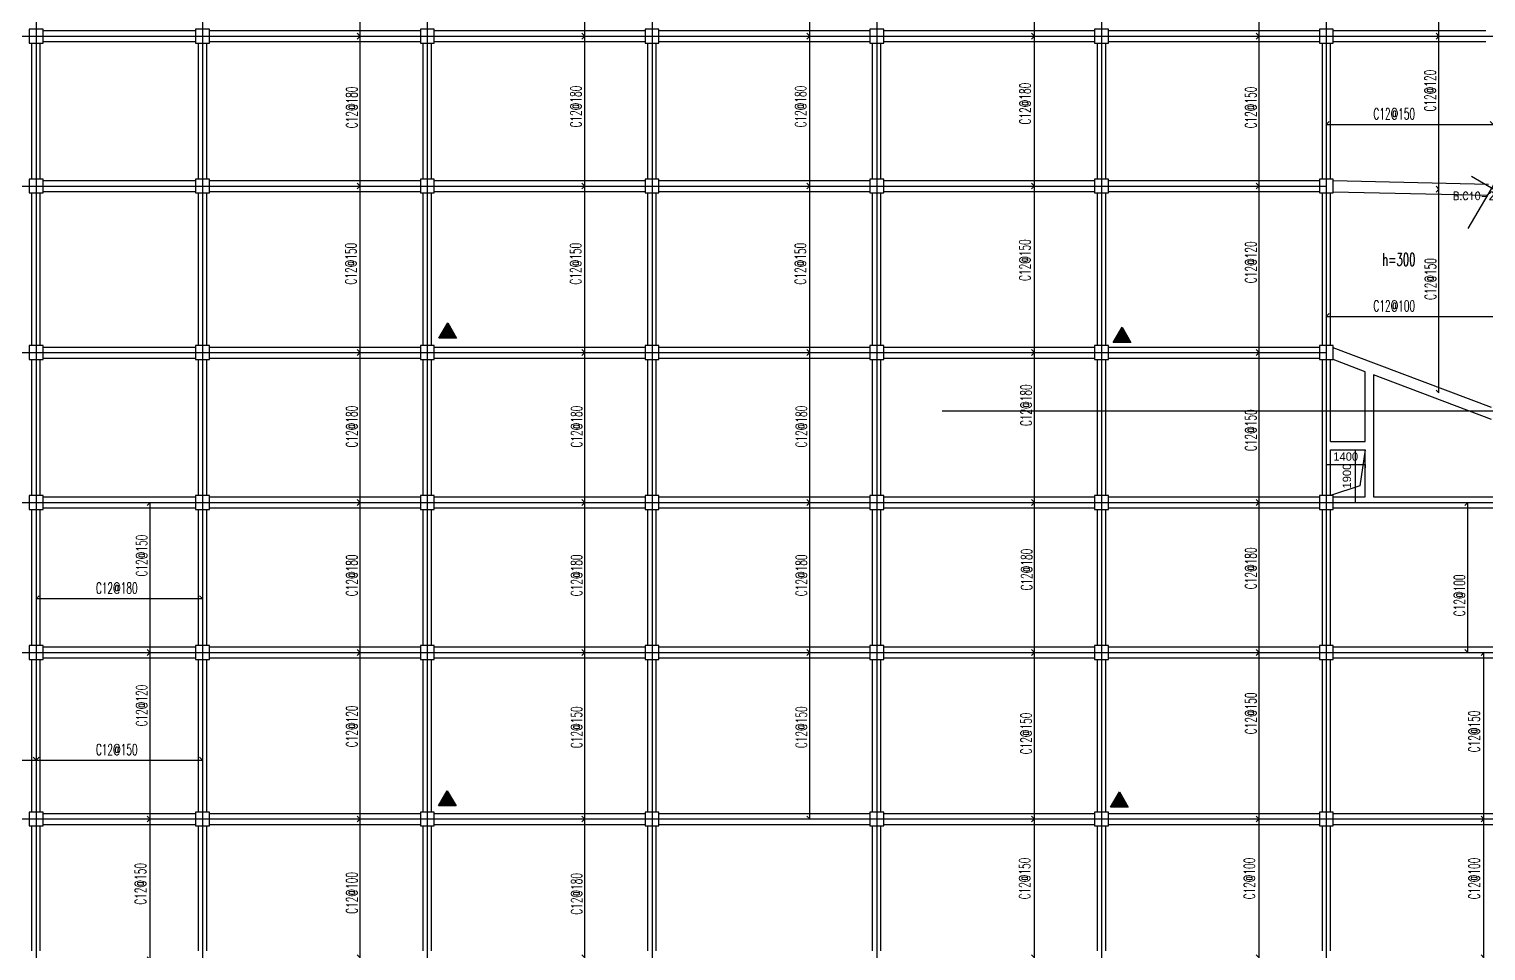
# Model space of a CAD drawing. Header units: millimetres. Extents: x 129427 to 386235, y 419441 to 703525.
# Drawn here: x 234596 to 287096, y 539245 to 572445 of the extents above; entities that cross this region are included whole.
import ezdxf
from ezdxf.enums import TextEntityAlignment as Align

# ---------------------------------------------------------------- set-up
doc = ezdxf.new("R2010")
doc.units = ezdxf.units.MM
doc.header["$LTSCALE"] = 100
for name, color, linetype in [('B-DIM', 1, 'Continuous'), ('B-dote', 253, 'Continuous'), ('B-开洞', 7, 'Continuous'), ('B-板厚', 2, 'Continuous'), ('B-正筋文字', 7, 'Continuous'), ('B-正筋钢筋', 6, 'Continuous'), ('B-沉降观测点', 5, 'Continuous'), ('COLU', 7, 'Continuous'), ('h斜线-柱', 7, 'Continuous'), ('梁', 4, 'Continuous'), ('梁虚线', 4, 'Continuous')]:
    doc.layers.add(name, color=color, linetype=linetype)
doc.layers.add('floor7', color=1, linetype='Continuous', lineweight=0)
doc.styles.get("Standard").update_dxf_attribs({"font": 'standard'})
doc.styles.add('汉字', font='汉字')
doc.dimstyles.get("Standard").update_dxf_attribs({"dimtxt": 300, "dimasz": 100, "dimexe": 100, "dimexo": 250, "dimgap": 100, "dimtad": 0, "dimtoh": 1, "dimdec": 0, "dimdsep": 46, "dimcen": 0.09, "dimclrt": 7, "dimadec": 0, "dimazin": 0, "dimtfac": 1, "dimtdec": 4, "dimtofl": 0, "dimtmove": 0, "dimatfit": 3, "dimfxl": 4, "dimfxlon": 1, "dimtolj": 1, "dimtzin": 0, "dimarcsym": 0})

# ---------------------------------------------------------------- blocks, each defined once
blk = doc.blocks.new('*D784')
at = {"layer": 'B-DIM', "color": 0, "linetype": 'ByBlock', "lineweight": -2}
for p, q in [((282247, 557295), (282490, 557295)), ((282390, 557295), (282390, 555395)), ((282247, 555395), (282490, 555395))]:
    blk.add_line(p, q, dxfattribs=at)
for points in [[(282390, 557295), (282407, 557195), (282374, 557195)], [(282390, 555395), (282374, 555495), (282407, 555495)]]:
    blk.add_solid(points, dxfattribs=at)
at = {"layer": 'B-DIM', "color": 7, "linetype": 'Continuous', "lineweight": -2, "insert": (282090, 556345), "char_height": 300, "width": 685, "attachment_point": 5, "rotation": 90, "style": '汉字'}
blk.add_mtext('1900', dxfattribs=at)
blk = doc.blocks.new('*D405')
at = {"layer": 'B-DIM', "color": 0, "linetype": 'ByBlock', "lineweight": -2}
for p, q in [((281346, 556761), (281346, 556647)), ((282746, 556747), (281346, 556747)), ((282746, 556761), (282746, 556647))]:
    blk.add_line(p, q, dxfattribs=at)
for points in [[(281346, 556747), (281446, 556764), (281446, 556731)], [(282746, 556747), (282646, 556731), (282646, 556764)]]:
    blk.add_solid(points, dxfattribs=at)
at = {"layer": 'B-DIM', "color": 7, "linetype": 'Continuous', "lineweight": -2, "insert": (282046, 557047), "char_height": 300, "width": 695, "attachment_point": 5, "style": '汉字'}
blk.add_mtext('1400', dxfattribs=at)
blk = doc.blocks.new('A$C7FDE0673')
at = {"layer": 'B-沉降观测点'}
blk.add_hatch(color=256, dxfattribs=at).paths.add_polyline_path([(318, 551), (0, 0), (636, 0)], flags=0)
blk.add_lwpolyline([(0, 0), (318, 551), (636, 0)], close=True, dxfattribs=at)

msp = doc.modelspace()

# ---------------------------------------------------------------- hatches: boundary and pattern name
at = {"layer": 'h斜线-柱'}
h = msp.add_hatch(dxfattribs=at)
h.set_pattern_fill('ANSI31', color=256, scale=40, style=0)
h.set_pattern_definition([])
h.paths.add_polyline_path([(234596.5, 571944.7), (235096.5, 571944.7), (235096.5, 572444.7), (234596.5, 572444.7)], flags=0)
h = msp.add_hatch(dxfattribs=at)
h.set_pattern_fill('ANSI31', color=256, scale=40, style=0)
h.set_pattern_definition([])
h.paths.add_polyline_path([(240596.5, 571944.7), (241096.5, 571944.7), (241096.5, 572444.7), (240596.5, 572444.7)], flags=0)
h = msp.add_hatch(dxfattribs=at)
h.set_pattern_fill('ANSI31', color=256, scale=40, style=0)
h.set_pattern_definition([])
h.paths.add_polyline_path([(248696.5, 571944.7), (249196.5, 571944.7), (249196.5, 572444.7), (248696.5, 572444.7)], flags=0)
h = msp.add_hatch(dxfattribs=at)
h.set_pattern_fill('ANSI31', color=256, scale=40, style=0)
h.set_pattern_definition([])
h.paths.add_polyline_path([(256796.5, 571944.7), (257296.5, 571944.7), (257296.5, 572444.7), (256796.5, 572444.7)], flags=0)
h = msp.add_hatch(dxfattribs=at)
h.set_pattern_fill('ANSI31', color=256, scale=40, style=0)
h.set_pattern_definition([])
h.paths.add_polyline_path([(264896.5, 571944.7), (265396.5, 571944.7), (265396.5, 572444.7), (264896.5, 572444.7)], flags=0)
h = msp.add_hatch(dxfattribs=at)
h.set_pattern_fill('ANSI31', color=256, scale=40, style=0)
h.set_pattern_definition([])
h.paths.add_polyline_path([(272996.5, 571944.7), (273496.5, 571944.7), (273496.5, 572444.7), (272996.5, 572444.7)], flags=0)
h = msp.add_hatch(dxfattribs=at)
h.set_pattern_fill('ANSI31', color=256, scale=40, style=0)
h.set_pattern_definition([])
h.paths.add_polyline_path([(281096.5, 571944.7), (281596.5, 571944.7), (281596.5, 572444.7), (281096.5, 572444.7)], flags=0)
h = msp.add_hatch(dxfattribs=at)
h.set_pattern_fill('ANSI31', color=256, scale=40, style=0)
h.set_pattern_definition([])
h.paths.add_polyline_path([(234596.5, 566544.7), (235096.5, 566544.7), (235096.5, 567044.7), (234596.5, 567044.7)], flags=0)
h = msp.add_hatch(dxfattribs=at)
h.set_pattern_fill('ANSI31', color=256, scale=40, style=0)
h.set_pattern_definition([])
h.paths.add_polyline_path([(240596.5, 566544.7), (241096.5, 566544.7), (241096.5, 567044.7), (240596.5, 567044.7)], flags=0)
h = msp.add_hatch(dxfattribs=at)
h.set_pattern_fill('ANSI31', color=256, scale=40, style=0)
h.set_pattern_definition([])
h.paths.add_polyline_path([(248696.5, 566544.7), (249196.5, 566544.7), (249196.5, 567044.7), (248696.5, 567044.7)], flags=0)
h = msp.add_hatch(dxfattribs=at)
h.set_pattern_fill('ANSI31', color=256, scale=40, style=0)
h.set_pattern_definition([])
h.paths.add_polyline_path([(256796.5, 566544.7), (257296.5, 566544.7), (257296.5, 567044.7), (256796.5, 567044.7)], flags=0)
h = msp.add_hatch(dxfattribs=at)
h.set_pattern_fill('ANSI31', color=256, scale=40, style=0)
h.set_pattern_definition([])
h.paths.add_polyline_path([(264896.5, 566544.7), (265396.5, 566544.7), (265396.5, 567044.7), (264896.5, 567044.7)], flags=0)
h = msp.add_hatch(dxfattribs=at)
h.set_pattern_fill('ANSI31', color=256, scale=40, style=0)
h.set_pattern_definition([])
h.paths.add_polyline_path([(272996.5, 566544.7), (273496.5, 566544.7), (273496.5, 567044.7), (272996.5, 567044.7)], flags=0)
h = msp.add_hatch(dxfattribs=at)
h.set_pattern_fill('ANSI31', color=256, scale=40, style=0)
h.set_pattern_definition([])
h.paths.add_polyline_path([(281096.5, 566544.7), (281596.5, 566544.7), (281596.5, 567044.7), (281096.5, 567044.7)], flags=0)
h = msp.add_hatch(dxfattribs=at)
h.set_pattern_fill('ANSI31', color=256, scale=40, style=0)
h.set_pattern_definition([])
h.paths.add_polyline_path([(234596.5, 560544.7), (235096.5, 560544.7), (235096.5, 561044.7), (234596.5, 561044.7)], flags=0)
h = msp.add_hatch(dxfattribs=at)
h.set_pattern_fill('ANSI31', color=256, scale=40, style=0)
h.set_pattern_definition([])
h.paths.add_polyline_path([(240596.5, 560544.7), (241096.5, 560544.7), (241096.5, 561044.7), (240596.5, 561044.7)], flags=0)
h = msp.add_hatch(dxfattribs=at)
h.set_pattern_fill('ANSI31', color=256, scale=40, style=0)
h.set_pattern_definition([])
h.paths.add_polyline_path([(248696.5, 560544.7), (249196.5, 560544.7), (249196.5, 561044.7), (248696.5, 561044.7)], flags=0)
h = msp.add_hatch(dxfattribs=at)
h.set_pattern_fill('ANSI31', color=256, scale=40, style=0)
h.set_pattern_definition([])
h.paths.add_polyline_path([(256796.5, 560544.7), (257296.5, 560544.7), (257296.5, 561044.7), (256796.5, 561044.7)], flags=0)
h = msp.add_hatch(dxfattribs=at)
h.set_pattern_fill('ANSI31', color=256, scale=40, style=0)
h.set_pattern_definition([])
h.paths.add_polyline_path([(264896.5, 560544.7), (265396.5, 560544.7), (265396.5, 561044.7), (264896.5, 561044.7)], flags=0)
h = msp.add_hatch(dxfattribs=at)
h.set_pattern_fill('ANSI31', color=256, scale=40, style=0)
h.set_pattern_definition([])
h.paths.add_polyline_path([(272996.5, 560544.7), (273496.5, 560544.7), (273496.5, 561044.7), (272996.5, 561044.7)], flags=0)
h = msp.add_hatch(dxfattribs=at)
h.set_pattern_fill('ANSI31', color=256, scale=40, style=0)
h.set_pattern_definition([])
h.paths.add_polyline_path([(281096.5, 560544.7), (281596.5, 560544.7), (281596.5, 561044.7), (281096.5, 561044.7)], flags=0)
h = msp.add_hatch(dxfattribs=at)
h.set_pattern_fill('ANSI31', color=256, scale=40, style=0)
h.set_pattern_definition([])
h.paths.add_polyline_path([(234596.5, 555144.7), (235096.5, 555144.7), (235096.5, 555644.7), (234596.5, 555644.7)], flags=0)
h = msp.add_hatch(dxfattribs=at)
h.set_pattern_fill('ANSI31', color=256, scale=40, style=0)
h.set_pattern_definition([])
h.paths.add_polyline_path([(240596.5, 555144.7), (241096.5, 555144.7), (241096.5, 555644.7), (240596.5, 555644.7)], flags=0)
h = msp.add_hatch(dxfattribs=at)
h.set_pattern_fill('ANSI31', color=256, scale=40, style=0)
h.set_pattern_definition([])
h.paths.add_polyline_path([(248696.5, 555144.7), (249196.5, 555144.7), (249196.5, 555644.7), (248696.5, 555644.7)], flags=0)
h = msp.add_hatch(dxfattribs=at)
h.set_pattern_fill('ANSI31', color=256, scale=40, style=0)
h.set_pattern_definition([])
h.paths.add_polyline_path([(256796.5, 555144.7), (257296.5, 555144.7), (257296.5, 555644.7), (256796.5, 555644.7)], flags=0)
h = msp.add_hatch(dxfattribs=at)
h.set_pattern_fill('ANSI31', color=256, scale=40, style=0)
h.set_pattern_definition([])
h.paths.add_polyline_path([(264896.5, 555144.7), (265396.5, 555144.7), (265396.5, 555644.7), (264896.5, 555644.7)], flags=0)
h = msp.add_hatch(dxfattribs=at)
h.set_pattern_fill('ANSI31', color=256, scale=40, style=0)
h.set_pattern_definition([])
h.paths.add_polyline_path([(272996.5, 555144.7), (273496.5, 555144.7), (273496.5, 555644.7), (272996.5, 555644.7)], flags=0)
h = msp.add_hatch(dxfattribs=at)
h.set_pattern_fill('ANSI31', color=256, scale=40, style=0)
h.set_pattern_definition([])
h.paths.add_polyline_path([(281096.5, 555144.7), (281596.5, 555144.7), (281596.5, 555644.7), (281096.5, 555644.7)], flags=0)
h = msp.add_hatch(dxfattribs=at)
h.set_pattern_fill('ANSI31', color=256, scale=40, style=0)
h.set_pattern_definition([])
h.paths.add_polyline_path([(234596.5, 549744.7), (235096.5, 549744.7), (235096.5, 550244.7), (234596.5, 550244.7)], flags=0)
h = msp.add_hatch(dxfattribs=at)
h.set_pattern_fill('ANSI31', color=256, scale=40, style=0)
h.set_pattern_definition([])
h.paths.add_polyline_path([(240596.5, 549744.7), (241096.5, 549744.7), (241096.5, 550244.7), (240596.5, 550244.7)], flags=0)
h = msp.add_hatch(dxfattribs=at)
h.set_pattern_fill('ANSI31', color=256, scale=40, style=0)
h.set_pattern_definition([])
h.paths.add_polyline_path([(248696.5, 549744.7), (249196.5, 549744.7), (249196.5, 550244.7), (248696.5, 550244.7)], flags=0)
h = msp.add_hatch(dxfattribs=at)
h.set_pattern_fill('ANSI31', color=256, scale=40, style=0)
h.set_pattern_definition([])
h.paths.add_polyline_path([(256796.5, 549744.7), (257296.5, 549744.7), (257296.5, 550244.7), (256796.5, 550244.7)], flags=0)
h = msp.add_hatch(dxfattribs=at)
h.set_pattern_fill('ANSI31', color=256, scale=40, style=0)
h.set_pattern_definition([])
h.paths.add_polyline_path([(264896.5, 549744.7), (265396.5, 549744.7), (265396.5, 550244.7), (264896.5, 550244.7)], flags=0)
h = msp.add_hatch(dxfattribs=at)
h.set_pattern_fill('ANSI31', color=256, scale=40, style=0)
h.set_pattern_definition([])
h.paths.add_polyline_path([(272996.5, 549744.7), (273496.5, 549744.7), (273496.5, 550244.7), (272996.5, 550244.7)], flags=0)
h = msp.add_hatch(dxfattribs=at)
h.set_pattern_fill('ANSI31', color=256, scale=40, style=0)
h.set_pattern_definition([])
h.paths.add_polyline_path([(281096.5, 549744.7), (281596.5, 549744.7), (281596.5, 550244.7), (281096.5, 550244.7)], flags=0)
h = msp.add_hatch(dxfattribs=at)
h.set_pattern_fill('ANSI31', color=256, scale=40, style=0)
h.set_pattern_definition([])
h.paths.add_polyline_path([(234596.5, 543744.7), (235096.5, 543744.7), (235096.5, 544244.7), (234596.5, 544244.7)], flags=0)
h = msp.add_hatch(dxfattribs=at)
h.set_pattern_fill('ANSI31', color=256, scale=40, style=0)
h.set_pattern_definition([])
h.paths.add_polyline_path([(240596.5, 543744.7), (241096.5, 543744.7), (241096.5, 544244.7), (240596.5, 544244.7)], flags=0)
h = msp.add_hatch(dxfattribs=at)
h.set_pattern_fill('ANSI31', color=256, scale=40, style=0)
h.set_pattern_definition([])
h.paths.add_polyline_path([(248696.5, 543744.7), (249196.5, 543744.7), (249196.5, 544244.7), (248696.5, 544244.7)], flags=0)
h = msp.add_hatch(dxfattribs=at)
h.set_pattern_fill('ANSI31', color=256, scale=40, style=0)
h.set_pattern_definition([])
h.paths.add_polyline_path([(256796.5, 543744.7), (257296.5, 543744.7), (257296.5, 544244.7), (256796.5, 544244.7)], flags=0)
h = msp.add_hatch(dxfattribs=at)
h.set_pattern_fill('ANSI31', color=256, scale=40, style=0)
h.set_pattern_definition([])
h.paths.add_polyline_path([(264896.5, 543744.7), (265396.5, 543744.7), (265396.5, 544244.7), (264896.5, 544244.7)], flags=0)
h = msp.add_hatch(dxfattribs=at)
h.set_pattern_fill('ANSI31', color=256, scale=40, style=0)
h.set_pattern_definition([])
h.paths.add_polyline_path([(272996.5, 543744.7), (273496.5, 543744.7), (273496.5, 544244.7), (272996.5, 544244.7)], flags=0)
h = msp.add_hatch(dxfattribs=at)
h.set_pattern_fill('ANSI31', color=256, scale=40, style=0)
h.set_pattern_definition([])
h.paths.add_polyline_path([(281096.5, 543744.7), (281596.5, 543744.7), (281596.5, 544244.7), (281096.5, 544244.7)], flags=0)

# ---------------------------------------------------------------- linework, layer by layer
at = {"layer": 'B-dote'}
for p, q in [((234846.5, 677819.9), (234846.6, 534412)), ((240846.5, 677819.9), (240846.5, 532994.7)), ((248946.5, 656086), (248946.5, 532994.7)), ((257046.5, 656086), (257046.5, 527494.7)), ((265146.5, 656086), (265146.5, 522996)), ((273246.5, 656086), (273246.5, 532994.7)), ((281346.5, 656086), (281346.5, 538994.7)), ((296748.5, 582787.3), (286448.6, 565269.8)), ((210546.5, 572194.7), (287346.5, 572194.7)), ((286576.1, 567154), (331479.5, 540751.8)), ((212396.5, 566794.7), (281346.5, 566794.7)), ((218646.5, 560794.7), (281346.5, 560794.7)), ((267497.7, 558694.7), (287346.5, 558694.7)), ((220746.5, 555394.7), (298446.5, 555394.7)), ((226746.5, 549994.7), (298446.5, 549994.7)), ((226746.5, 543994.7), (289446.5, 543994.7))]:
    msp.add_line(p, q, dxfattribs=at)
at = {"layer": 'B-开洞'}
msp.add_lwpolyline([(282746.5, 557294.7), (282554.7, 556000), (281496.5, 555644.7)], dxfattribs=at)
at = {"layer": 'B-正筋钢筋'}
for points in [[(246421.2, 572300.8), (246527.2, 572194.7), (246527.2, 577594.7), (246421.2, 577488.7)], [(254521.2, 572300.8), (254627.2, 572194.7), (254627.2, 577594.7), (254521.2, 577488.7)], [(262621.2, 572300.8), (262727.2, 572194.7), (262727.2, 577594.7), (262621.2, 577488.7)], [(270721.2, 572300.8), (270827.2, 572194.7), (270827.2, 577594.7), (270721.2, 577488.7)], [(278821.2, 572300.8), (278927.2, 572194.7), (278927.2, 577594.7), (278821.2, 577488.7)], [(285299.6, 572300.8), (285405.7, 572194.7), (285405.6, 577594.7), (285299.6, 577488.7)], [(246421.2, 566900.8), (246527.2, 566794.7), (246527.2, 572194.7), (246421.2, 572088.7)], [(254521.2, 566900.8), (254627.2, 566794.7), (254627.2, 572194.7), (254521.2, 572088.7)], [(262621.2, 566900.8), (262727.2, 566794.7), (262727.2, 572194.7), (262621.2, 572088.7)], [(270721.2, 566900.8), (270827.2, 566794.7), (270827.2, 572194.7), (270721.2, 572088.7)], [(278821.2, 566900.8), (278927.2, 566794.7), (278927.2, 572194.7), (278821.2, 572088.7)], [(285299.6, 566787.2), (285405.7, 566681.2), (285405.6, 572194.7), (285299.6, 572088.7)], [(281452.6, 569121), (281346.5, 569014.9), (287357.5, 569014.9), (287251.5, 569121)], [(246421.2, 560900.8), (246527.2, 560794.7), (246527.2, 566794.7), (246421.2, 566688.7)], [(254521.2, 560900.8), (254627.2, 560794.7), (254627.2, 566794.7), (254521.2, 566688.7)], [(262621.2, 560900.8), (262727.2, 560794.7), (262727.2, 566794.7), (262621.2, 566688.7)], [(270721.2, 560900.8), (270827.2, 560794.7), (270827.2, 566794.7), (270721.2, 566688.7)], [(278821.2, 560900.8), (278927.2, 560794.7), (278927.2, 566794.7), (278821.2, 566688.7)], [(285299.6, 559446.6), (285405.7, 559340.6), (285405.7, 566681.2), (285299.6, 566575.1)], [(281452.6, 562202.1), (281346.5, 562096.1), (287692.2, 562096.1), (287586.1, 562202.2)], [(246421.2, 555500.8), (246527.2, 555394.7), (246527.2, 560794.7), (246421.2, 560688.7)], [(254521.2, 555500.8), (254627.2, 555394.7), (254627.2, 560794.7), (254521.2, 560688.7)], [(262621.2, 555500.8), (262727.2, 555394.7), (262727.2, 560794.7), (262621.2, 560688.7)], [(270721.2, 555500.8), (270827.3, 555394.7), (270827.2, 560794.7), (270721.2, 560688.7)], [(278821.2, 555500.8), (278927.3, 555394.7), (278927.2, 560794.7), (278821.2, 560688.7)], [(238846.9, 550100.8), (238953, 549994.7), (238953, 555394.7), (238846.9, 555288.7)], [(246421.2, 550100.8), (246527.2, 549994.7), (246527.2, 555394.7), (246421.2, 555288.7)], [(254521.2, 550100.8), (254627.2, 549994.7), (254627.2, 555394.7), (254521.2, 555288.7)], [(262621.2, 550100.8), (262727.2, 549994.7), (262727.2, 555394.7), (262621.2, 555288.7)], [(270721.2, 550100.8), (270827.3, 549994.7), (270827.2, 555394.7), (270721.2, 555288.7)], [(278821.2, 550100.8), (278927.3, 549994.7), (278927.2, 555394.7), (278821.2, 555288.7)], [(286343.2, 550100.8), (286449.2, 549994.7), (286449.2, 555394.7), (286343.2, 555288.7)], [(234952.6, 552037.7), (234846.5, 551931.7), (240846.5, 551931.7), (240740.4, 552037.8)], [(238846.9, 544100.8), (238953, 543994.7), (238953, 549994.7), (238846.9, 549888.7)], [(246421.2, 544100.8), (246527.2, 543994.7), (246527.2, 549994.7), (246421.2, 549888.7)], [(254521.2, 544100.8), (254627.2, 543994.7), (254627.2, 549994.7), (254521.2, 549888.7)], [(262621.2, 544100.8), (262727.2, 543994.7), (262727.2, 549994.7), (262621.2, 549888.7)], [(270721.2, 544100.8), (270827.2, 543994.7), (270827.2, 549994.7), (270721.2, 549888.7)], [(278821.2, 544100.8), (278927.2, 543994.7), (278927.2, 549994.7), (278821.2, 549888.7)], [(286921.2, 544100.8), (287027.2, 543994.7), (287027.2, 549994.7), (286921.2, 549888.7)], [(226852.6, 546218.5), (226746.5, 546112.5), (234846.5, 546112.5), (234740.4, 546218.6)], [(234952.6, 546218.5), (234846.5, 546112.5), (240846.5, 546112.5), (240740.4, 546218.6)], [(238846.9, 539031.7), (238953, 538925.6), (238953, 543994.7), (238846.9, 543888.7)], [(246421.2, 539100.8), (246527.2, 538994.7), (246527.2, 543994.7), (246421.2, 543888.7)], [(254521.2, 539100.8), (254627.2, 538994.7), (254627.2, 543994.7), (254521.2, 543888.7)], [(270721.2, 539100.8), (270827.2, 538994.7), (270827.2, 543994.7), (270721.2, 543888.7)], [(278821.2, 539100.8), (278927.2, 538994.7), (278927.2, 543994.7), (278821.2, 543888.7)], [(286921.2, 539100.8), (287027.2, 538994.7), (287027.2, 543994.7), (286921.2, 543888.7)]]:
    msp.add_lwpolyline(points, dxfattribs=at)
at = {"layer": 'COLU'}
for points in [[(234596.5, 571944.7), (235096.5, 571944.7), (235096.5, 572444.7), (234596.5, 572444.7)], [(240596.5, 571944.7), (241096.5, 571944.7), (241096.5, 572444.7), (240596.5, 572444.7)], [(248696.5, 571944.7), (249196.5, 571944.7), (249196.5, 572444.7), (248696.5, 572444.7)], [(256796.5, 571944.7), (257296.5, 571944.7), (257296.5, 572444.7), (256796.5, 572444.7)], [(264896.5, 571944.7), (265396.5, 571944.7), (265396.5, 572444.7), (264896.5, 572444.7)], [(272996.5, 571944.7), (273496.5, 571944.7), (273496.5, 572444.7), (272996.5, 572444.7)], [(281096.5, 571944.7), (281596.5, 571944.7), (281596.5, 572444.7), (281096.5, 572444.7)], [(234596.5, 566544.7), (235096.5, 566544.7), (235096.5, 567044.7), (234596.5, 567044.7)], [(240596.5, 566544.7), (241096.5, 566544.7), (241096.5, 567044.7), (240596.5, 567044.7)], [(248696.5, 566544.7), (249196.5, 566544.7), (249196.5, 567044.7), (248696.5, 567044.7)], [(256796.5, 566544.7), (257296.5, 566544.7), (257296.5, 567044.7), (256796.5, 567044.7)], [(264896.5, 566544.7), (265396.5, 566544.7), (265396.5, 567044.7), (264896.5, 567044.7)], [(272996.5, 566544.7), (273496.5, 566544.7), (273496.5, 567044.7), (272996.5, 567044.7)], [(281096.5, 566544.7), (281596.5, 566544.7), (281596.5, 567044.7), (281096.5, 567044.7)], [(234596.5, 560544.7), (235096.5, 560544.7), (235096.5, 561044.7), (234596.5, 561044.7)], [(240596.5, 560544.7), (241096.5, 560544.7), (241096.5, 561044.7), (240596.5, 561044.7)], [(248696.5, 560544.7), (249196.5, 560544.7), (249196.5, 561044.7), (248696.5, 561044.7)], [(256796.5, 560544.7), (257296.5, 560544.7), (257296.5, 561044.7), (256796.5, 561044.7)], [(264896.5, 560544.7), (265396.5, 560544.7), (265396.5, 561044.7), (264896.5, 561044.7)], [(272996.5, 560544.7), (273496.5, 560544.7), (273496.5, 561044.7), (272996.5, 561044.7)], [(281096.5, 560544.7), (281596.5, 560544.7), (281596.5, 561044.7), (281096.5, 561044.7)], [(234596.5, 555144.7), (235096.5, 555144.7), (235096.5, 555644.7), (234596.5, 555644.7)], [(240596.5, 555144.7), (241096.5, 555144.7), (241096.5, 555644.7), (240596.5, 555644.7)], [(248696.5, 555144.7), (249196.5, 555144.7), (249196.5, 555644.7), (248696.5, 555644.7)], [(256796.5, 555144.7), (257296.5, 555144.7), (257296.5, 555644.7), (256796.5, 555644.7)], [(264896.5, 555144.7), (265396.5, 555144.7), (265396.5, 555644.7), (264896.5, 555644.7)], [(272996.5, 555144.7), (273496.5, 555144.7), (273496.5, 555644.7), (272996.5, 555644.7)], [(281096.5, 555144.7), (281596.5, 555144.7), (281596.5, 555644.7), (281096.5, 555644.7)], [(234596.5, 549744.7), (235096.5, 549744.7), (235096.5, 550244.7), (234596.5, 550244.7)], [(240596.5, 549744.7), (241096.5, 549744.7), (241096.5, 550244.7), (240596.5, 550244.7)], [(248696.5, 549744.7), (249196.5, 549744.7), (249196.5, 550244.7), (248696.5, 550244.7)], [(256796.5, 549744.7), (257296.5, 549744.7), (257296.5, 550244.7), (256796.5, 550244.7)], [(264896.5, 549744.7), (265396.5, 549744.7), (265396.5, 550244.7), (264896.5, 550244.7)], [(272996.5, 549744.7), (273496.5, 549744.7), (273496.5, 550244.7), (272996.5, 550244.7)], [(281096.5, 549744.7), (281596.5, 549744.7), (281596.5, 550244.7), (281096.5, 550244.7)], [(234596.5, 543744.7), (235096.5, 543744.7), (235096.5, 544244.7), (234596.5, 544244.7)], [(240596.5, 543744.7), (241096.5, 543744.7), (241096.5, 544244.7), (240596.5, 544244.7)], [(248696.5, 543744.7), (249196.5, 543744.7), (249196.5, 544244.7), (248696.5, 544244.7)], [(256796.5, 543744.7), (257296.5, 543744.7), (257296.5, 544244.7), (256796.5, 544244.7)], [(264896.5, 543744.7), (265396.5, 543744.7), (265396.5, 544244.7), (264896.5, 544244.7)], [(272996.5, 543744.7), (273496.5, 543744.7), (273496.5, 544244.7), (272996.5, 544244.7)], [(281096.5, 543744.7), (281596.5, 543744.7), (281596.5, 544244.7), (281096.5, 544244.7)]]:
    msp.add_lwpolyline(points, close=True, dxfattribs=at)
at = {"layer": '梁'}
for p, q in [((281496.5, 557294.7), (282746.5, 557294.7)), ((281496.5, 555644.7), (281496.5, 557294.7)), ((282746.5, 555594.7), (282746.5, 557294.7)), ((281596.5, 555594.7), (282746.5, 555594.7))]:
    msp.add_line(p, q, dxfattribs=at)
at = {"layer": '梁虚线'}
for p, q in [((235096.5, 572394.7), (240596.5, 572394.7)), ((241096.5, 572394.7), (248696.5, 572394.7)), ((249196.5, 572394.7), (256796.5, 572394.7)), ((257296.5, 572394.7), (264896.5, 572394.7)), ((265396.5, 572394.7), (272996.5, 572394.7)), ((273496.5, 572394.7), (281096.5, 572394.7)), ((281596.5, 572394.7), (287096.5, 572394.7)), ((234696.5, 567044.7), (234696.5, 571944.7)), ((234996.5, 567044.7), (234996.5, 571944.7)), ((235096.5, 571994.7), (240596.5, 571994.7)), ((240696.5, 567044.7), (240696.5, 571944.7)), ((240996.5, 567044.7), (240996.5, 571944.7)), ((241096.5, 571994.7), (248696.5, 571994.7)), ((248796.5, 567044.7), (248796.5, 571944.7)), ((249096.5, 567044.7), (249096.5, 571944.7)), ((249196.5, 571994.7), (256796.5, 571994.7)), ((256896.5, 567044.7), (256896.5, 571944.7)), ((257196.5, 567044.7), (257196.5, 571944.7)), ((257296.5, 571994.7), (264896.5, 571994.7)), ((264996.5, 567044.7), (264996.5, 571944.7)), ((265296.5, 567044.7), (265296.5, 571944.7)), ((265396.5, 571994.7), (272996.5, 571994.7)), ((273096.5, 567044.7), (273096.5, 571944.7)), ((273396.5, 567044.7), (273396.5, 571944.7)), ((273496.5, 571994.7), (281096.5, 571994.7)), ((281196.5, 571944.7), (281196.5, 567044.7)), ((281496.5, 567044.7), (281496.5, 571944.7)), ((281596.5, 571994.7), (287096.5, 571994.7)), ((234696.5, 561044.7), (234696.5, 566544.7)), ((234996.5, 561044.7), (234996.5, 566544.7)), ((235096.5, 566994.7), (240596.5, 566994.7)), ((235096.5, 566594.7), (240596.5, 566594.7)), ((240696.5, 561044.7), (240696.5, 566544.7)), ((240996.5, 561044.7), (240996.5, 566544.7)), ((241096.5, 566994.7), (248696.5, 566994.7)), ((241096.5, 566594.7), (248696.5, 566594.7)), ((248796.5, 561044.7), (248796.5, 566544.7)), ((249096.5, 561044.7), (249096.5, 566544.7)), ((249196.5, 566994.7), (256796.5, 566994.7)), ((249196.5, 566594.7), (256796.5, 566594.7)), ((256896.5, 561044.7), (256896.5, 566544.7)), ((257196.5, 561044.7), (257196.5, 566544.7)), ((257296.5, 566994.7), (264896.5, 566994.7)), ((257296.5, 566594.7), (264896.5, 566594.7)), ((264996.5, 561044.7), (264996.5, 566544.7)), ((265296.5, 561044.7), (265296.5, 566544.7)), ((265396.5, 566994.7), (272996.5, 566994.7)), ((265396.5, 566594.7), (272996.5, 566594.7)), ((273096.5, 561044.7), (273096.5, 566544.7)), ((273396.5, 561044.7), (273396.5, 566544.7)), ((273496.5, 566994.7), (281096.5, 566994.7)), ((273496.5, 566594.7), (281096.5, 566594.7)), ((281196.5, 566544.7), (281196.5, 561044.7)), ((281496.5, 561044.7), (281496.5, 566544.7)), ((281596.5, 566989), (287196.5, 566859.3)), ((281596.5, 566588.9), (287166.5, 566459.9)), ((235096.5, 560994.7), (240596.5, 560994.7)), ((241096.5, 560994.7), (248696.5, 560994.7)), ((249196.5, 560994.7), (256796.5, 560994.7)), ((257296.5, 560994.7), (264896.5, 560994.7)), ((265396.5, 560994.7), (272996.5, 560994.7)), ((273496.5, 560994.7), (281096.5, 560994.7)), ((287296.5, 558813.6), (281596.5, 560967.3)), ((234696.5, 555644.7), (234696.5, 560544.7)), ((234996.5, 555644.7), (234996.5, 560544.7)), ((235096.5, 560594.7), (240596.5, 560594.7)), ((240696.5, 555644.7), (240696.5, 560544.7)), ((240996.5, 555644.7), (240996.5, 560544.7)), ((241096.5, 560594.7), (248696.5, 560594.7)), ((248796.5, 555644.7), (248796.5, 560544.7)), ((249096.5, 555644.7), (249096.5, 560544.7)), ((249196.5, 560594.7), (256796.5, 560594.7)), ((256896.5, 555644.7), (256896.5, 560544.7)), ((257196.5, 555644.7), (257196.5, 560544.7)), ((257296.5, 560594.7), (264896.5, 560594.7)), ((264996.5, 555644.7), (264996.5, 560544.7)), ((265296.5, 555644.7), (265296.5, 560544.7)), ((265396.5, 560594.7), (272996.5, 560594.7)), ((273096.5, 555644.7), (273096.5, 560544.7)), ((273396.5, 555644.7), (273396.5, 560544.7)), ((273496.5, 560594.7), (281096.5, 560594.7)), ((281196.5, 560544.7), (281196.5, 555644.7)), ((281496.5, 557594.7), (281496.5, 560533.9)), ((282746.5, 560105.2), (281594.8, 560540.3)), ((282746.5, 557594.7), (282746.5, 560105.2)), ((287296.5, 558386), (283046.5, 559991.8)), ((283046.5, 559991.8), (283046.5, 555594.7)), ((281496.5, 557594.7), (282746.5, 557594.7)), ((235096.5, 555594.7), (240596.5, 555594.7)), ((241096.5, 555594.7), (248696.5, 555594.7)), ((249196.5, 555594.7), (256796.5, 555594.7)), ((257296.5, 555594.7), (264896.5, 555594.7)), ((265396.5, 555594.7), (272996.5, 555594.7)), ((273496.5, 555594.7), (281096.5, 555594.7)), ((283046.5, 555594.7), (289196.5, 555594.7)), ((234696.5, 550244.7), (234696.5, 555144.7)), ((234996.5, 550244.7), (234996.5, 555144.7)), ((240596.5, 555194.7), (235096.5, 555194.7)), ((240696.5, 550244.7), (240696.5, 555144.7)), ((240996.5, 550244.7), (240996.5, 555144.7)), ((248696.5, 555194.7), (241096.5, 555194.7)), ((248796.5, 550244.7), (248796.5, 555144.7)), ((249096.5, 550244.7), (249096.5, 555144.7)), ((256796.5, 555194.7), (249196.5, 555194.7)), ((256896.5, 550244.7), (256896.5, 555144.7)), ((257196.5, 550244.7), (257196.5, 555144.7)), ((264896.5, 555194.7), (257296.5, 555194.7)), ((264996.5, 550244.7), (264996.5, 555144.7)), ((265296.5, 550244.7), (265296.5, 555144.7)), ((272996.5, 555194.7), (265396.5, 555194.7)), ((273096.5, 550244.7), (273096.5, 555144.7)), ((273396.5, 550244.7), (273396.5, 555144.7)), ((281096.5, 555194.7), (273496.5, 555194.7)), ((281196.5, 555144.7), (281196.5, 550244.7)), ((281496.5, 550244.7), (281496.5, 555144.7)), ((289196.5, 555194.7), (281596.5, 555194.7)), ((234696.5, 544244.7), (234696.5, 549744.7)), ((234996.5, 544244.7), (234996.5, 549744.7)), ((235096.5, 550194.7), (240596.5, 550194.7)), ((235096.5, 549794.7), (240596.5, 549794.7)), ((240696.5, 544244.7), (240696.5, 549744.7)), ((240996.5, 544244.7), (240996.5, 549744.7)), ((241096.5, 550194.7), (248696.5, 550194.7)), ((241096.5, 549794.7), (248696.5, 549794.7)), ((248796.5, 544244.7), (248796.5, 549744.7)), ((249096.5, 544244.7), (249096.5, 549744.7)), ((249196.5, 550194.7), (256796.5, 550194.7)), ((249196.5, 549794.7), (256796.5, 549794.7)), ((256896.5, 544244.7), (256896.5, 549744.7)), ((257196.5, 544244.7), (257196.5, 549744.7)), ((257296.5, 550194.7), (264896.5, 550194.7)), ((257296.5, 549794.7), (264896.5, 549794.7)), ((264996.5, 544244.7), (264996.5, 549744.7)), ((265296.5, 544244.7), (265296.5, 549744.7)), ((265396.5, 550194.7), (272996.5, 550194.7)), ((265396.5, 549794.7), (272996.5, 549794.7)), ((273096.5, 544244.7), (273096.5, 549744.7)), ((273396.5, 544244.7), (273396.5, 549744.7)), ((273496.5, 550194.7), (281096.5, 550194.7)), ((273496.5, 549794.7), (281096.5, 549794.7)), ((281196.5, 549744.7), (281196.5, 544244.7)), ((281496.5, 544244.7), (281496.5, 549744.7)), ((281596.5, 550194.7), (289196.5, 550194.7)), ((281596.5, 549794.7), (289196.5, 549794.7)), ((235096.5, 544194.7), (240596.5, 544194.7)), ((241096.5, 544194.7), (248696.5, 544194.7)), ((249196.5, 544194.7), (256796.5, 544194.7)), ((257296.5, 544194.7), (264896.5, 544194.7)), ((265396.5, 544194.7), (272996.5, 544194.7)), ((273496.5, 544194.7), (281096.5, 544194.7)), ((281596.5, 544194.7), (289196.5, 544194.7)), ((234696.5, 539244.7), (234696.5, 543744.7)), ((234996.5, 539244.7), (234996.5, 543744.7)), ((235096.5, 543794.7), (240596.5, 543794.7)), ((240696.5, 539244.7), (240696.5, 543744.7)), ((240996.5, 539244.7), (240996.5, 543744.7)), ((241096.5, 543794.7), (248696.5, 543794.7)), ((248796.5, 539244.7), (248796.5, 543744.7)), ((249096.5, 539244.7), (249096.5, 543744.7)), ((249196.5, 543794.7), (256796.5, 543794.7)), ((256896.5, 539244.7), (256896.5, 543744.7)), ((257196.5, 539244.7), (257196.5, 543744.7)), ((257296.5, 543794.7), (264896.5, 543794.7)), ((264996.5, 539244.7), (264996.5, 543744.7)), ((265296.5, 539244.7), (265296.5, 543744.7)), ((265396.5, 543794.7), (272996.5, 543794.7)), ((273096.5, 539244.7), (273096.5, 543744.7)), ((273396.5, 539244.7), (273396.5, 543744.7)), ((273496.5, 543794.7), (281096.5, 543794.7)), ((281196.5, 543744.7), (281196.5, 539244.7)), ((281496.5, 539244.7), (281496.5, 543744.7)), ((281596.5, 543794.7), (289196.5, 543794.7))]:
    msp.add_line(p, q, dxfattribs=at)

# ---------------------------------------------------------------- block references
at = {"layer": 'B-沉降观测点'}
for p in [(249363.7, 561316.7), (273667.8, 561157.6), (249349.8, 544462.9), (273571.3, 544418.4)]:
    msp.add_blockref('A$C7FDE0673', p, dxfattribs=at)

# ---------------------------------------------------------------- texts
at = {"layer": 'B-板厚', "width": 0.65}
msp.add_text('h=300', height=450, rotation=360, dxfattribs=at).set_placement((283358.3, 563921.3))
at = {"layer": 'B-正筋文字', "width": 0.65}
for s, rotation, p in [('C12@120', 90, (285289.3, 569478.1)), ('C12@180', 90, (246425.6, 568874.7)), ('C12@180', 90, (254501.9, 568905.3)), ('C12@180', 90, (262601.9, 568905.3)), ('C12@180', 90, (270691, 569010)), ('C12@150', 90, (278825.6, 568869.4)), ('C12@150', 360, (283043.9, 569195.2)), ('C12@150', 90, (246393.9, 563244.9)), ('C12@150', 90, (254493.9, 563244.9)), ('C12@150', 90, (262593.9, 563244.9)), ('C12@150', 90, (270683.8, 563373.1)), ('C12@120', 90, (278825.6, 563293.8)), ('C12@150', 90, (285300.2, 562692.5)), ('C12@100', 360, (283043.9, 562276.4)), ('C12@180', 90, (270725.7, 558147.2)), ('C12@180', 90, (246425.6, 557375.9)), ('C12@180', 90, (254525.6, 557375.9)), ('C12@180', 90, (262625.6, 557375.9)), ('C12@150', 90, (278825.7, 557243.6)), ('C12@150', 90, (238851.4, 552728.7)), ('C12@180', 90, (246425.6, 552018.8)), ('C12@180', 90, (254525.7, 552018.8)), ('C12@180', 90, (262625.7, 552018.8)), ('C12@180', 90, (270743.6, 552226.3)), ('C12@180', 90, (278825.7, 552271.6)), ('C12@180', 360, (237002.1, 552112)), ('C12@100', 90, (286343.8, 551297.4)), ('C12@120', 90, (238851.4, 547328.7)), ('C12@150', 90, (278825.6, 547047.2)), ('C12@120', 90, (246425.6, 546578.3)), ('C12@150', 90, (254525.7, 546546.4)), ('C12@150', 90, (262625.6, 546546.4)), ('C12@150', 90, (270725.6, 546321.9)), ('C12@150', 90, (286874.7, 546395.7)), ('C12@150', 360, (237002.1, 546292.8)), ('C12@150', 90, (238808.5, 540905.8)), ('C12@150', 90, (270674.7, 541098.2)), ('C12@100', 90, (278774.7, 541098.2)), ('C12@100', 90, (286874.7, 541098.2)), ('C12@100', 90, (246425.6, 540578.3)), ('C12@180', 90, (254525.7, 540546.4))]:
    msp.add_text(s, height=400, rotation=rotation, dxfattribs=at).set_placement(p)
at = {"layer": 'floor7'}
msp.add_text('B:C10-200;T:C12-200; -0.650', height=280, dxfattribs=at).set_placement((288656.5, 566439.4), align=Align.MIDDLE_CENTER)

# ---------------------------------------------------------------- dimensions: what is measured, and where the dimension line sits
at = {"layer": 'B-DIM'}
dim = msp.add_linear_dim(base=(281346.5, 556747.4), p1=(282746.5, 556760.9), p2=(281346.5, 556760.9), dimstyle='Standard', dxfattribs=at)
dim.commit()
dim.dimension.update_dxf_attribs({"geometry": '*D405', "text_midpoint": (282046.5, 557047.4)})
dim = msp.add_linear_dim(base=(282390.2, 555394.7), p1=(282247, 557294.7), p2=(282247, 555394.7), angle=90, dimstyle='Standard', dxfattribs=at)
dim.commit()
dim.dimension.update_dxf_attribs({"geometry": '*D784', "text_midpoint": (282090.2, 556344.7)})

doc.saveas('drawing.dxf')
